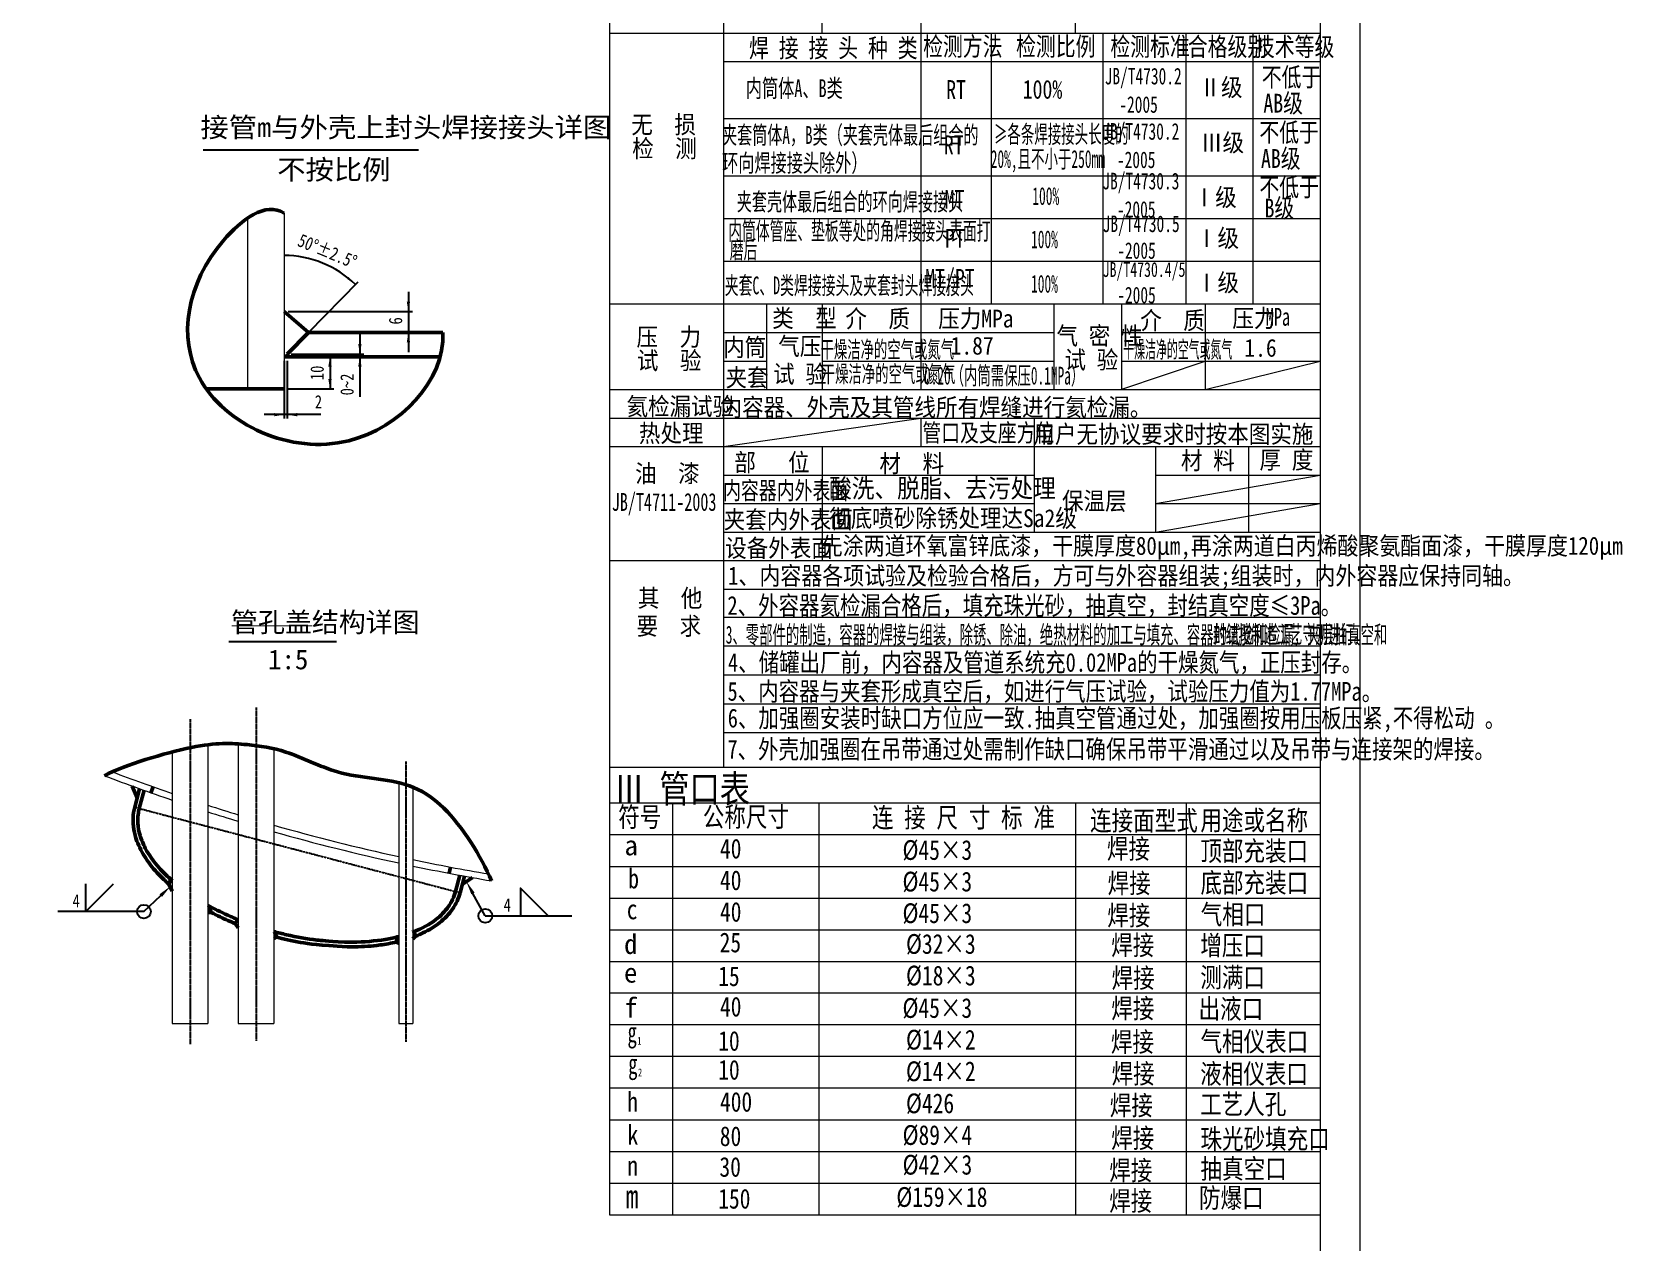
# Model space of a CAD drawing. Header units: millimetres. Extents: x 1505 to 130937, y -44938 to 37032.
# Drawn here: x 6890 to 14946, y 1426 to 7554 of the extents above; entities that cross this region are included whole.
import ezdxf

# ---------------------------------------------------------------- set-up
doc = ezdxf.new("R2010")
doc.units = ezdxf.units.MM
for name, pattern in [('ACISOTGB', [16, 11, -1, 1, -1, 1, -1]), ('AM_ISO08W050', [16, 13, -1, 1, -1]), ('AM_ISO08W050_1_1', [16, 13, -1, 1, -1])]:
    doc.linetypes.add(name, pattern=pattern)
for name, color, linetype, lineweight in [('8', 1, 'Continuous', 18), ('AM_0', 7, 'Continuous', 50), ('AM_1', 3, 'ACISOTGB', 25), ('AM_10', 7, 'AM_ISO08W050_1_1', 50), ('AM_5', 3, 'Continuous', 25), ('AM_7', 4, 'AM_ISO08W050', 25), ('CDRAFT0', 7, 'Continuous', 18), ('KLIN', 1, 'Continuous', 18), ('TILE1', 5, 'Continuous', 18)]:
    doc.layers.add(name, color=color, linetype=linetype, lineweight=lineweight)
doc.styles.add('ACANSTS', font='')
doc.styles.add('ACGBTS_0.473751', font='', dxfattribs={"width": 0.473684})
doc.styles.add('ACGBTS_0.580288', font='', dxfattribs={"width": 0.58})
doc.styles.add('ACGBTS_0.736688', font='', dxfattribs={"width": 0.736842})
doc.styles.add('HZ', font='', dxfattribs={"width": 0.7})
doc.styles.add('PC_TEXTSTYLE', font='', dxfattribs={"width": 0.8})
doc.styles.get("Standard").update_dxf_attribs({"font": 'txt', "width": 0.8})
doc.styles.add('UserTxtStyle10', font='', dxfattribs={"width": 0.569731})
doc.styles.add('UserTxtStyle11', font='', dxfattribs={"width": 0.568086})
doc.styles.add('UserTxtStyle12', font='', dxfattribs={"width": 0.620977})
doc.styles.add('UserTxtStyle13', font='', dxfattribs={"width": 0.66482})
doc.styles.add('UserTxtStyle14', font='', dxfattribs={"width": 1.05263})
doc.styles.add('UserTxtStyle3', font='', dxfattribs={"width": 0.85})
doc.styles.add('UserTxtStyle4', font='', dxfattribs={"width": 0.526316})
doc.styles.add('UserTxtStyle5', font='', dxfattribs={"width": 0.55})
doc.styles.add('UserTxtStyle6', font='', dxfattribs={"width": 0.886426})
doc.styles.add('UserTxtStyle7', font='', dxfattribs={"width": 0.684586})
doc.styles.add('UserTxtStyle8', font='', dxfattribs={"width": 0.554017})
doc.styles.add('UserTxtStyle9', font='', dxfattribs={"width": 0.775623})
doc.styles.get('ACANSTS').set_extended_font_data('宋体')
doc.styles.get('ACGBTS_0.473751').set_extended_font_data('宋体')
doc.styles.get('ACGBTS_0.580288').set_extended_font_data('宋体')
doc.styles.get('ACGBTS_0.736688').set_extended_font_data('宋体')
doc.styles.get('HZ').set_extended_font_data('宋体')
doc.styles.get('PC_TEXTSTYLE').set_extended_font_data('宋体')
doc.styles.get('UserTxtStyle10').set_extended_font_data('宋体')
doc.styles.get('UserTxtStyle11').set_extended_font_data('宋体')
doc.styles.get('UserTxtStyle12').set_extended_font_data('宋体')
doc.styles.get('UserTxtStyle13').set_extended_font_data('宋体')
doc.styles.get('UserTxtStyle14').set_extended_font_data('宋体')
doc.styles.get('UserTxtStyle3').set_extended_font_data('宋体')
doc.styles.get('UserTxtStyle4').set_extended_font_data('宋体')
doc.styles.get('UserTxtStyle5').set_extended_font_data('宋体')
doc.styles.get('UserTxtStyle6').set_extended_font_data('宋体')
doc.styles.get('UserTxtStyle7').set_extended_font_data('宋体')
doc.styles.get('UserTxtStyle8').set_extended_font_data('宋体')
doc.styles.get('UserTxtStyle9').set_extended_font_data('宋体')
doc.dimstyles.new('AM_GB$0', dxfattribs={"dimtxt": 3.371484, "dimasz": 2.5, "dimexe": 1, "dimexo": 1, "dimgap": 2.088633, "dimtad": 1, "dimdsep": 46, "dimtxsty": 'Standard', "dimblk": 'NONE', "dimcen": 0, "dimdle": 5, "dimclrd": 256, "dimclre": 256, "dimclrt": 2, "dimadec": 0, "dimazin": 2, "dimtfac": 0.707107, "dimtdec": 3, "dimtmove": 2, "dimatfit": 3, "dimfxl": 1, "dimfrac": 2, "dimtolj": 1, "dimlwd": 18, "dimarcsym": 0})
doc.dimstyles.new('AM_GB$2', dxfattribs={"dimtxt": 3.371484, "dimasz": 2.5, "dimexe": 1, "dimexo": 1, "dimgap": 2.088633, "dimtad": 1, "dimtih": 1, "dimtoh": 1, "dimdsep": 46, "dimtxsty": 'Standard', "dimblk": 'NONE', "dimcen": 0, "dimdle": 5, "dimclrd": 256, "dimclre": 256, "dimclrt": 2, "dimadec": 0, "dimazin": 2, "dimtfac": 0.707107, "dimtdec": 3, "dimtmove": 2, "dimatfit": 3, "dimfxl": 1, "dimfrac": 2, "dimtolj": 1, "dimlwd": 18, "dimarcsym": 0})

# ---------------------------------------------------------------- blocks, each defined once
blk = doc.blocks.new('*X3')
at = {"layer": 'CDRAFT0'}
blk.add_lwpolyline([(500, 200), (500, 16620), (11680, 16620), (11680, 200), (500, 200)], dxfattribs=at)
at = {"layer": 'TILE1'}
blk.add_lwpolyline([(0, 16820), (11880, 16820), (11880, 0), (0, 0)], dxfattribs=at)
blk = doc.blocks.new('*X129')
at = {"layer": 'AM_5'}
blk.add_hatch(color=256, dxfattribs=at).paths.add_polyline_path([(8528.7, 6274.2), (8487.2, 6302.8), (8495.3, 6312.3)], flags=0)
blk.add_hatch(color=256, dxfattribs=at).paths.add_polyline_path([(8528.7, 6274.2), (8487.2, 6302.8), (8495.3, 6312.3)], flags=0)
blk.add_line((8290.5, 6031.6), (8542.7, 6288.4), dxfattribs=at)
for start, end in [(67.76308, 90), (45.52615, 67.76308)]:
    blk.add_arc((8167.4, 5906.2), 515.7, start, end, dxfattribs=at)
at = {"layer": 'AM_5', "color": 2, "insert": (8387.2, 6443.7), "char_height": 67.43, "width": 391.84, "attachment_point": 5, "rotation": 337.76308, "line_spacing_factor": 1.37}
blk.add_mtext('50%%D%%P2.5%%D', dxfattribs=at)
blk = doc.blocks.new('_NONE')
blk = doc.blocks.new('*X130')
at = {"layer": 'AM_5'}
for points in [[(8797.3, 6137.5), (8805.6, 6187.5), (8789, 6187.5)], [(8797.3, 6031.6), (8805.6, 5981.6), (8789, 5981.6)]]:
    blk.add_hatch(color=256, dxfattribs=at).paths.add_polyline_path(points, flags=0)
for p, q in [((8797.3, 6237.5), (8797.3, 5931.6)), ((8187.4, 6137.5), (8817.3, 6137.5)), ((8310.5, 6031.6), (8817.3, 6031.6))]:
    blk.add_line(p, q, dxfattribs=at)
at = {"layer": 'AM_5', "color": 2, "insert": (8732.3, 6090.6), "char_height": 67.4, "width": 140, "attachment_point": 5, "rotation": 90, "line_spacing_factor": 1.37}
blk.add_mtext('6', dxfattribs=at)
blk = doc.blocks.new('*X131')
at = {"layer": 'AM_5'}
for points in [[(8400.1, 5908.8), (8408.4, 5858.8), (8391.7, 5858.8)], [(8400.1, 5745.9), (8408.4, 5795.9), (8391.7, 5795.9)]]:
    blk.add_hatch(color=256, dxfattribs=at).paths.add_polyline_path(points, flags=0)
for p, q in [((8187.4, 5908.8), (8420.1, 5908.8)), ((8400.1, 5908.8), (8400.1, 5745.9)), ((8187.4, 5745.9), (8420.1, 5745.9))]:
    blk.add_line(p, q, dxfattribs=at)
at = {"layer": 'AM_5', "color": 2, "insert": (8335.1, 5827.3), "char_height": 67.43, "width": 140, "attachment_point": 5, "rotation": 90, "line_spacing_factor": 1.37}
blk.add_mtext('10', dxfattribs=at)
blk = doc.blocks.new('*X132')
at = {"layer": 'AM_5'}
for points in [[(8167.4, 5615.8), (8117.4, 5607.4), (8117.4, 5624.1)], [(8183.8, 5615.8), (8233.8, 5607.4), (8233.8, 5624.1)]]:
    blk.add_hatch(color=256, dxfattribs=at).paths.add_polyline_path(points, flags=0)
for p, q in [((8167.4, 5888.8), (8167.4, 5595.8)), ((8183.8, 5888.8), (8183.8, 5595.8)), ((8353.5, 5615.8), (8067.4, 5615.8))]:
    blk.add_line(p, q, dxfattribs=at)
at = {"layer": 'AM_5', "color": 2, "insert": (8341.5, 5680.8), "char_height": 67.4, "width": 140, "attachment_point": 5, "line_spacing_factor": 1.37}
blk.add_mtext('2', dxfattribs=at)
blk = doc.blocks.new('*X133')
at = {"layer": 'AM_5'}
for points in [[(8551.5, 5922.9), (8559.8, 5972.9), (8543.1, 5972.9)], [(8551.5, 5908.8), (8559.8, 5858.8), (8543.1, 5858.8)]]:
    blk.add_hatch(color=256, dxfattribs=at).paths.add_polyline_path(points, flags=0)
for p, q in [((8551.5, 6022.9), (8551.5, 5706.7)), ((8203.8, 5922.9), (8571.5, 5922.9)), ((8203.8, 5908.8), (8571.5, 5908.8))]:
    blk.add_line(p, q, dxfattribs=at)
at = {"layer": 'AM_5', "color": 2, "insert": (8486.5, 5768.7), "char_height": 67.43, "width": 232, "attachment_point": 5, "rotation": 90, "line_spacing_factor": 1.37}
blk.add_mtext('0~2', dxfattribs=at)
blk = doc.blocks.new('*X369')
at = {"layer": 'AM_5'}
blk.add_hatch(color=3, dxfattribs=at).paths.add_polyline_path([(9115.9, 3187.4), (9132.1, 3196.3), (9090.2, 3253.1)], flags=0)
at = {"layer": 'AM_5', "color": 3}
for q in [(9124, 3191.9), (9625.3, 3078.2)]:
    blk.add_line((9186.8, 3078.2), q, dxfattribs=at)
at = {"layer": 'AM_5', "color": 2}
blk.add_lwpolyline([(9365.3, 3078.2), (9505.3, 3078.2), (9365.3, 3218.2), (9365.3, 3078.2)], dxfattribs=at)
blk.add_circle((9186.8, 3078.2), 35, dxfattribs=at)
at = {"layer": 'AM_5', "color": 2, "insert": (9242.8, 3099.2), "char_height": 67.43, "width": 159, "attachment_point": 7, "line_spacing_factor": 1.37}
blk.add_mtext(' 4', dxfattribs=at)
blk = doc.blocks.new('*X370')
at = {"layer": 'AM_5'}
blk.add_hatch(color=3, dxfattribs=at).paths.add_polyline_path([(7536.3, 3187.4), (7549, 3174), (7593.3, 3229)], flags=0)
at = {"layer": 'AM_5', "color": 2}
for q in [(7162.7, 3239.6), (7302.7, 3239.6)]:
    blk.add_line((7162.7, 3099.6), q, dxfattribs=at)
at = {"layer": 'AM_5', "color": 3}
for q in [(7542.6, 3180.7), (7021.7, 3099.6)]:
    blk.add_line((7457.7, 3099.6), q, dxfattribs=at)
at = {"layer": 'AM_5', "color": 2}
blk.add_circle((7457.7, 3099.6), 35, dxfattribs=at)
at = {"layer": 'AM_5', "color": 2, "insert": (7096.2, 3120.6), "char_height": 67.4, "width": 45, "attachment_point": 7, "line_spacing_factor": 1.37}
blk.add_mtext('4', dxfattribs=at)

msp = doc.modelspace()

# ---------------------------------------------------------------- linework, layer by layer
at = {"layer": '8', "color": 1}
for p, q in [((10393.42819, 5454.17036), (11392.23451, 5598.55546)), ((12581.14032, 5165.40014), (13415.95663, 5309.78525)), ((12581.14032, 5021.01504), (13415.95663, 5165.40014))]:
    msp.add_line(p, q, dxfattribs=at)
at = {"layer": 'AM_0'}
for p, q in [((8167.37841, 6137.54195), (8290.51079, 6031.5779)), ((8290.51079, 6031.5779), (8183.79951, 5922.88851)), ((8290.51079, 6031.5779), (8971.81113, 6031.5779)), ((8167.37841, 5908.7558), (8958.16451, 5908.7558)), ((8183.79951, 5922.88851), (8183.79951, 5908.7558)), ((8167.37841, 5745.89566), (7773.65292, 5745.89566)), ((7398.19638, 3735.55301), (7423.14572, 3675.09868)), ((7410.81139, 3628.10617), (7435.48004, 3722.0912)), ((7434.02508, 3622.01317), (7458.16378, 3713.97913)), ((7503.70071, 3731.79392), (7493.06717, 3701.61234)), ((9009.70439, 3325.23635), (9003.70471, 3293.80382)), ((7594.1112, 3261.8111), (7583.54151, 3239.13552)), ((7583.54151, 3239.13552), (7601.01526, 3203.50367)), ((9035.76971, 3201.59653), (9057.32358, 3283.71458)), ((9058.9834, 3195.50354), (9080.9918, 3279.35331)), ((9058.9834, 3195.50354), (9080.9918, 3279.35331)), ((9069.9876, 3237.42842), (9121.88858, 3271.95033)), ((7797.99201, 3095.54406), (7781.01526, 3095.54406)), ((7786.51383, 3128.8749), (7797.99201, 3095.54406)), ((7931.36408, 3060.42157), (7920.01282, 3039.12936)), ((7920.01282, 3039.12936), (7935.30255, 3016.90381)), ((8119.21582, 2997.61957), (8131.50547, 2969.61171)), ((8824.79603, 2997.79191), (8833.56636, 2975.45178)), ((8131.50547, 2969.61171), (8115.30255, 2962.15873)), ((8743.10587, 2971.95792), (8735.96201, 2945.55721)), ((8735.96201, 2945.55721), (8748.02369, 2940.13942)), ((8833.56636, 2975.45178), (8820.02369, 2961.86659))]:
    msp.add_line(p, q, dxfattribs=at)
at = {"layer": 'AM_0', "color": 3}
for points, knots in [([(8167.37841, 6635.53326), (8073.94161, 6697.39959), (7692.4103, 6404.58559), (7578.26479, 5695.37427), (8497.12685, 5275.19813), (8983.33539, 5789.75005), (8971.81113, 6031.5779)], [0, 0, 0, 0, 424.787281674, 1316.3617479893, 2354.0233343146, 3271.7477138558, 3271.7477138558, 3271.7477138558, 3271.7477138558]), ([(7257.17663, 3787.92728), (7362.59375, 3841.69758), (7738.6149, 3958.54512), (7961.22295, 3951.04514), (8196.18701, 3915.90379), (8405.48174, 3801.99093), (8692.22448, 3764.516), (8944.23558, 3728.97154), (9166.66858, 3379.91366), (9217.92429, 3255.2265)], [0, 0, 0, 0, 355.541785325, 677.6203468621, 934.498554192, 1264.6810757968, 1490.0927215929, 1948.388296134, 2303.0979370202, 2303.0979370202, 2303.0979370202, 2303.0979370202])]:
    msp.add_open_spline(points, degree=3, knots=knots, dxfattribs=at)
at = {"layer": 'AM_0'}
for points, knots in [([(7583.54151, 3239.13552), (7566.01018, 3254.45136), (7549.54465, 3270.11115), (7508.34616, 3313.05084), (7485.75286, 3340.88586), (7448.01276, 3397.92535), (7432.85717, 3427.14437), (7414.82145, 3476.33905), (7409.5181, 3496.03946), (7402.97305, 3535.56111), (7401.7384, 3555.38398), (7403.55428, 3592.98066), (7406.26438, 3610.78252), (7410.81139, 3628.10617)], [0, 0, 0, 0, 58.9268661601, 58.9268661601, 158.5587883407, 158.5587883407, 258.1907105213, 258.1907105213, 323.5666379331, 323.5666379331, 388.942565345, 388.942565345, 448.947915102, 448.947915102, 448.947915102, 448.947915102]), ([(7601.01526, 3255.74396), (7576.54, 3277.01072), (7554.2668, 3298.88791), (7505.6537, 3353.62255), (7482.02784, 3386.97698), (7453.22814, 3441.80757), (7444.45775, 3463.01388), (7431.83335, 3505.49119), (7427.98952, 3526.75413), (7425.95624, 3562.32264), (7426.38331, 3576.7206), (7429.37113, 3601.41972), (7431.34811, 3611.81417), (7434.02508, 3622.01317)], [0, 0, 0, 0, 79.397676255, 79.397676255, 194.7421141203, 194.7421141203, 266.5200459172, 266.5200459172, 338.2979777141, 338.2979777141, 387.8197244295, 387.8197244295, 424.5632609772, 424.5632609772, 424.5632609772, 424.5632609772]), ([(9035.76971, 3201.59653), (9032.16222, 3187.85235), (9027.27711, 3174.42787), (9015.08521, 3148.51577), (9007.7723, 3136.00749), (8990.9016, 3112.08157), (8981.34018, 3100.65325), (8960.1567, 3078.96437), (8948.5323, 3068.69951), (8904.04518, 3034.49585), (8866.02556, 3013.81842), (8822.02806, 2996.71239), (8821.02722, 2996.32645), (8820.02369, 2995.94265)], [0, 0, 0, 0, 47.0450358077, 47.0450358077, 94.0900716155, 94.0900716155, 141.1351074232, 141.1351074232, 188.1801432309, 188.1801432309, 307.5987984802, 307.5987984802, 310.3708689864, 310.3708689864, 310.3708689864, 310.3708689864]), ([(9058.9834, 3195.50354), (9055.12461, 3180.80193), (9049.94606, 3166.44848), (9037.10742, 3138.75441), (9029.45003, 3125.41522), (9011.89996, 3099.95763), (9002.00951, 3087.83835), (8980.24372, 3064.90572), (8968.3691, 3054.0907), (8930.63514, 3024.05633), (8902.27599, 3006.69062), (8858.99692, 2985.95194), (8846.48214, 2980.52229), (8833.56636, 2975.45178)], [0, 0, 0, 0, 48.7880902976, 48.7880902976, 97.5761805952, 97.5761805952, 146.3642708928, 146.3642708928, 195.1523611904, 195.1523611904, 290.6069471101, 290.6069471101, 327.5972587496, 327.5972587496, 327.5972587496, 327.5972587496]), ([(7935.30255, 3058.82786), (7917.46765, 3066.01576), (7899.88288, 3073.49665), (7847.39143, 3097.0464), (7813.417, 3113.98351), (7781.01526, 3131.89723)], [0, 0, 0, 0, 56.2769163305, 56.2769163305, 170.8570171334, 170.8570171334, 170.8570171334, 170.8570171334]), ([(7920.01282, 3039.12936), (7894.19841, 3049.66716), (7868.90236, 3060.81416), (7828.56023, 3079.97334), (7813.13036, 3087.65227), (7797.99201, 3095.54406)], [0, 0, 0, 0, 82.1802253291, 82.1802253291, 134.4930721037, 134.4930721037, 134.4930721037, 134.4930721037]), ([(8473.3314, 2945.38102), (8379.23804, 2950.69021), (8356.95158, 2952.91363), (8283.36375, 2961.95277), (8231.57275, 2970.99431), (8158.42187, 2987.51787), (8136.79852, 2992.87396), (8115.30255, 2998.66937)], [0, 0, 0, 0, 85.4484661148, 85.4484661148, 280.6565031884, 280.6565031884, 362.889525554, 362.889525554, 362.889525554, 362.889525554]), ([(8486.63164, 2921.13439), (8341.93697, 2929.92444), (8296.44277, 2935.89627), (8205.55915, 2951.90399), (8160.17219, 2961.91607), (8131.50547, 2969.61171)], [0, 0, 0, 0, 180.166802256, 180.166802256, 359.2883480175, 359.2883480175, 359.2883480175, 359.2883480175]), ([(8748.02369, 2973.20177), (8726.26586, 2967.62011), (8703.61736, 2962.85907), (8628.35699, 2950.23229), (8572.69697, 2945.60545), (8500.96986, 2944.95362), (8487.20761, 2945.05535), (8473.3314, 2945.38102)], [0, 0, 0, 0, 74.2788998127, 74.2788998127, 238.5981834875, 238.5981834875, 277.1428491779, 277.1428491779, 277.1428491779, 277.1428491779]), ([(8735.96201, 2945.55721), (8709.4974, 2939.42863), (8681.93148, 2934.45301), (8612.69732, 2925.15333), (8570.05524, 2922.02864), (8508.68351, 2920.91635), (8491.09381, 2920.9648), (8486.63164, 2921.13439)], [0, 0, 0, 0, 83.9111234617, 83.9111234617, 203.8458256033, 203.8458256033, 251.2256520675, 251.2256520675, 251.2256520675, 251.2256520675])]:
    msp.add_open_spline(points, degree=3, knots=knots, dxfattribs=at)
at = {"layer": 'AM_1', "linetype": 'ACISOTGB', "lineweight": 25}
msp.add_line((7410.81139, 3628.10617), (9058.9834, 3195.50354), dxfattribs=at)
at = {"layer": 'AM_5'}
for p, q in [((7757.30783, 6956.20681), (8847.65128, 6956.20681)), ((7888.36523, 4467.53208), (8433.53696, 4467.53208))]:
    msp.add_line(p, q, dxfattribs=at)
at = {"layer": 'AM_7', "linetype": 'AM_ISO08W050', "lineweight": 25}
for p, q in [((8025.30255, 4132.34952), (8025.30255, 2445.42033)), ((7691.01526, 4073.24969), (7691.01526, 2428.54534)), ((8784.02369, 3858.96096), (8784.02369, 2440.26145))]:
    msp.add_line(p, q, dxfattribs=at)
at = {"layer": 'CDRAFT0', "color": 7}
for p, q in [((9816.12509, 12297.53129), (9816.12509, 1564.71689)), ((9816.53077, 9565.35401), (9816.53077, 5252.81625)), ((9816.12509, 3831.41254), (13415.95663, 3831.41254)), ((9816.32793, 3649.61264), (13416.32793, 3649.61264)), ((9816.33153, 3649.61264), (13416.32793, 3649.61264)), ((9816.12509, 1564.71689), (13416.98571, 1564.71689))]:
    msp.add_line(p, q, dxfattribs=at)
at = {"layer": 'CDRAFT0', "color": 1}
for p, q in [((12175.34078, 9136.02902), (12175.34078, 7547.79285)), ((9816.53077, 7547.79285), (13416.15947, 7547.79285)), ((11750.37789, 6176.11078), (11750.37789, 7547.79285)), ((12315.00766, 7547.79285), (12315.00766, 6176.11078)), ((12734.93011, 7547.79285), (12734.93011, 6176.11078)), ((13075.2332, 7547.79285), (13075.2332, 6176.11078)), ((10393.63103, 7403.40774), (13416.15947, 7403.40774)), ((11057.17664, 7403.40774), (13416.15947, 7403.40774)), ((10393.63103, 7114.63753), (13416.15947, 7114.63753)), ((10393.63103, 6825.86732), (13416.15947, 6825.86732)), ((10393.63103, 6609.28221), (13416.15947, 6609.28221)), ((10393.63103, 6392.71078), (13416.15947, 6392.71078)), ((9816.32793, 6176.11078), (13415.95663, 6176.11078)), ((10611.67272, 6176.11078), (10611.67272, 5742.94057)), ((10893.48805, 6176.11078), (10893.48805, 5742.94057)), ((12410.98472, 5745.50365), (12410.98472, 6178.65897)), ((12833.49634, 6176.11078), (12833.49634, 5742.95546)), ((10393.42819, 6031.72568), (12066.69503, 6031.72568)), ((12410.98472, 6031.72568), (13415.95663, 6031.72568)), ((10393.42819, 5887.37036), (10611.67272, 5887.37036)), ((10893.48805, 5887.37036), (12066.69503, 5887.37036)), ((12410.98472, 5887.37036), (13416.12149, 5887.37036)), ((12410.98472, 5745.50365), (12833.49634, 5887.37036)), ((12833.49634, 5742.95546), (13416.12149, 5887.37036)), ((9816.32793, 5742.95546), (13416.12149, 5742.95546)), ((9816.32793, 5598.55546), (11623.09541, 5598.55546)), ((11623.09541, 5598.55546), (13415.95663, 5598.55546)), ((9816.32793, 5454.17036), (13415.95663, 5454.17036)), ((10892.83135, 5454.17036), (10892.83135, 4876.61504)), ((12581.14032, 5454.17036), (12581.14032, 5021.00014)), ((13053.17531, 5454.17036), (13053.17531, 5021.00014)), ((10393.42819, 5309.78525), (11967.21505, 5309.78525)), ((12581.14032, 5309.78525), (13415.95663, 5309.78525)), ((10393.42819, 5165.40014), (11967.21505, 5165.40014)), ((12581.14032, 5165.40014), (13415.95663, 5165.40014)), ((10393.42819, 5021.00014), (12581.14032, 5021.00014)), ((12581.14032, 5021.00014), (13415.95663, 5021.00014)), ((9816.32793, 4876.61504), (12449.81611, 4876.61504)), ((10393.42819, 4876.61504), (11924.28159, 4876.61504)), ((12449.81611, 4876.61504), (13415.95663, 4876.61504)), ((12581.14032, 4876.61504), (13415.95663, 4876.61504)), ((10393.42819, 4732.22993), (13415.95663, 4732.22993)), ((10393.42819, 4590.08572), (13415.95663, 4590.08572)), ((10393.42819, 4445.68572), (13415.95663, 4445.68572)), ((10393.42819, 4299.05972), (13415.95663, 4299.05972)), ((10393.42819, 4152.43372), (13415.95663, 4152.43372)), ((10393.42819, 4005.80772), (13415.95663, 4005.80772)), ((10876.33047, 3649.61264), (10876.33047, 1564.71689)), ((12176.32917, 3649.61264), (12176.32917, 1564.71689)), ((12736.32861, 3649.61264), (12736.32861, 1564.71689)), ((9816.33153, 3489.6128), (13416.32793, 3489.6128)), ((9816.33153, 3327.77897), (13416.32793, 3327.77897))]:
    msp.add_line(p, q, dxfattribs=at)
at = {"layer": 'CDRAFT0'}
for p, q in [((7981.53111, 6610.04256), (7981.53111, 5745.89566)), ((8167.37841, 6635.53326), (8167.37841, 5745.89566)), ((7935.30255, 3948.84511), (7935.30255, 2532.41332)), ((7601.01526, 3908.24036), (7601.01526, 2532.41332)), ((7781.01526, 3944.2645), (7781.01526, 2532.41332)), ((8115.30255, 3924.17094), (8115.30255, 2532.41332)), ((8748.02369, 3752.21429), (8748.02369, 2532.41332)), ((8820.02369, 3729.45753), (8820.02369, 2532.41332)), ((7601.01526, 2532.41332), (7781.01526, 2532.41332)), ((7935.30255, 2532.41332), (8115.30255, 2532.41332)), ((8748.02369, 2532.41332), (8820.02369, 2532.41332))]:
    msp.add_line(p, q, dxfattribs=at)
for radius, start, end in [(10432, 249.212058144, 251.219092711), (10400, 249.382259634, 251.159131965), (10400, 252.203740314, 253.094272866), (10432, 252.260147167, 253.147682623), (10400, 254.12794342, 257.722213604), (10432, 254.177909396, 257.760460009), (10400, 258.12785239, 260.273928156), (10432, 258.164797828, 260.389170293)]:
    msp.add_arc((10959.60001, 13540.80814), radius, start, end, dxfattribs=at)
at = {"layer": 'KLIN'}
for p, q in [((10393.63103, 9280.41413), (10393.63103, 5742.95546)), ((11392.43735, 9136.02902), (11392.43735, 5742.95546)), ((10893.03419, 7547.79285), (10893.03419, 8125.33328)), ((9816.53077, 7547.79285), (13416.15947, 7547.79285)), ((9816.53077, 7547.79285), (13416.15947, 7547.79285)), ((12066.69503, 6176.11078), (12066.69503, 5742.95546)), ((10393.42819, 5742.95546), (10393.42819, 3831.41254)), ((11392.23451, 5598.55546), (11392.23451, 5454.17036)), ((11967.21505, 5598.55546), (11967.21505, 5021.00014)), ((10136.33121, 1564.71689), (10136.33121, 3649.61264)), ((9816.33153, 3489.6128), (13416.32793, 3489.6128)), ((9816.33153, 3167.77929), (13416.32793, 3167.77929)), ((9816.33153, 3007.77929), (13416.32793, 3007.77929)), ((9816.33153, 2847.77945), (13416.32793, 2847.77945)), ((9816.33153, 2687.77961), (13416.32793, 2687.77961)), ((9816.12869, 2527.77977), (13416.32793, 2527.77977)), ((9816.12869, 2367.77977), (13416.32793, 2367.77977)), ((9816.82267, 2206.75892), (13417.02191, 2206.75892)), ((9816.78647, 2045.73806), (13416.98571, 2045.73806)), ((9816.78647, 2045.73806), (13417.7159, 2045.73806)), ((9816.78647, 1884.71721), (13417.7159, 1884.71721)), ((9816.78647, 1724.71689), (13416.98571, 1724.71689))]:
    msp.add_line(p, q, dxfattribs=at)

# ---------------------------------------------------------------- block references
at = {"layer": 'AM_0', "linetype": 'Continuous', "lineweight": 18}
msp.add_blockref('*X3', (1736.32433, -4322.46871), dxfattribs=at)
at = {"layer": 'AM_5'}
for name in ['*X370', '*X369']:
    msp.add_blockref(name, (0, 0), dxfattribs=at)

# ---------------------------------------------------------------- texts
at = {"layer": 'AM_10', "color": 2, "linetype": 'AM_ISO08W050_1_1', "lineweight": 50, "char_height": 100, "attachment_point": 7}
for s, insert, width, style in [('接管m与外壳上封头焊接接头详图', (7743.51536, 7009.09612), 3228.942525, 'UserTxtStyle14'), ('不按比例', (8132.77503, 6795.2882), 867.5425583, 'UserTxtStyle14'), ('管孔盖结构详图', (7899.14075, 4504.03523), 1462.5, 'ACANSTS'), ('───', (7902.2533, 4494.66833), 639.1666667, 'ACANSTS'), ('1:5', (8086.41995, 4324.84801), 282.5, 'ACANSTS')]:
    msp.add_mtext(s, dxfattribs=dict(at, insert=insert, width=width, style=style))
at = {"layer": 'CDRAFT0', "color": 2}
for s, insert, char_height, width, attachment_point, style in [('焊 接 接 头 种 类', (10522.47517, 7414.19438), 95.0335975, 1323.7131313, 7, 'UserTxtStyle9'), ('检测方法', (11404.43548, 7422.41422), 95.033597, 617.3232933, 7, 'UserTxtStyle9'), ('检测比例', (11875.26664, 7422.57129), 95.033597, 609.9522689, 7, 'UserTxtStyle9'), ('检测标准', (12353.04899, 7422.0508), 95.033597, 615.4805372, 7, 'UserTxtStyle9'), ('合格级别', (12745.17613, 7420.68102), 95.033597, 609.3380168, 7, 'UserTxtStyle9'), ('技术等级', (13085.47922, 7420.68102), 95.033597, 612.409277, 7, 'UserTxtStyle9'), ('JB/T4730.2', (12324.0823, 7267.58504), 83.794928, 599.6119277, 7, 'UserTxtStyle7'), ('Ⅱ级', (12804.37384, 7217.93149), 90.240686, 294.6360607, 7, 'UserTxtStyle6'), ('不低于', (13119.85054, 7266.42255), 95.033597, 453.9322525, 7, 'UserTxtStyle9'), ('内筒体A、B类', (10506.5667, 7213.40103), 90.240686, 741.9234892, 7, 'UserTxtStyle13'), ('RT  ', (11521.44531, 7214.46186), 95.033597, 209.664694, 7, 'UserTxtStyle9'), ('100%', (11908.82198, 7213.93496), 95.033597, 292.9982198, 7, 'UserTxtStyle9'), ('AB级', (13128.08966, 7134.68015), 95.033597, 303.4405044, 7, 'UserTxtStyle9'), ('-2005', (12398.29963, 7143.02297), 83.794928, 294.3115119, 7, 'UserTxtStyle7'), ('无  损', (9926.42192, 7028.9841), 90.240692, 489.9496863, 7, 'UserTxtStyle6'), ('夹套筒体A，B类（夹套壳体最后组合的', (10385.92309, 6973.51367), 90.2406916, 2017.5930801, 7, 'UserTxtStyle12'), ('≥各条焊接接头长度的', (11763.24093, 6980.43985), 90.240692, 1043.6430621, 7, 'UserTxtStyle8'), ('JB/T4730.2', (12311.91722, 6987.65277), 83.794928, 599.6119276, 7, 'UserTxtStyle7'), ('不低于', (13107.68546, 6986.49028), 95.033597, 453.9322524, 7, 'UserTxtStyle9'), ('检  测', (9930.66592, 6908.74943), 90.240692, 491.2828828, 7, 'UserTxtStyle6'), ('RT  ', (11509.28024, 6934.52959), 95.033597, 209.6646939, 7, 'UserTxtStyle9'), ('Ⅲ级', (12812.20668, 6937.99923), 90.240692, 324.6333295, 7, 'UserTxtStyle6'), ('环向焊接接头除外）', (10386.32639, 6833.35695), 90.240692, 1074.3892651, 7, 'UserTxtStyle13'), ('20%,且不小于250mm', (11746.86153, 6841.91552), 90.2406916, 900.741038, 7, 'UserTxtStyle8'), ('-2005', (12386.13455, 6863.0907), 83.794928, 294.3115119, 7, 'UserTxtStyle7'), ('AB级', (13115.92458, 6854.74789), 95.033597, 303.4405043, 7, 'UserTxtStyle9'), ('JB/T4730.3', (12312.27678, 6736.15046), 83.794928, 599.6119276, 7, 'UserTxtStyle7'), ('Ⅰ级', (12774.96535, 6661.29808), 90.240692, 268.6390797, 7, 'UserTxtStyle6'), ('不低于', (13107.77362, 6709.78913), 95.033597, 453.9322524, 7, 'UserTxtStyle9'), ('夹套壳体最后组合的环向焊接接头', (10460.6285, 6638.3006), 90.2406916, 1780.8061145, 7, 'UserTxtStyle12'), ('MT  ', (11513.61418, 6658.12423), 95.033597, 209.6646939, 7, 'UserTxtStyle9'), ('100%', (11957.603, 6676.14163), 90.240692, 198.729637, 7, 'UserTxtStyle8'), ('-2005', (12386.49412, 6611.58839), 83.794928, 294.3115119, 7, 'UserTxtStyle7'), ('B级', (13134.03, 6603.5432), 95.033597, 223.58774, 7, 'UserTxtStyle9'), ('JB/T4730.5', (12313.76124, 6519.90608), 83.794944, 599.6120415, 7, 'UserTxtStyle7'), ('内筒体管座、垫板等处的角焊接接头表面打', (10417.35429, 6489.87516), 90.2406864, 2056.4900625, 7, 'UserTxtStyle11'), ('PT  ', (11515.06415, 6460.83593), 95.03363, 209.6647665, 7, 'UserTxtStyle9'), ('100%', (11951.09175, 6457.11885), 90.240692, 198.729637, 7, 'UserTxtStyle8'), ('Ⅰ级', (12786.53478, 6454.51603), 90.240692, 268.6390797, 7, 'UserTxtStyle6'), ('磨后', (10425.13063, 6396.14942), 90.240686, 205.1788048, 7, 'UserTxtStyle11'), ('-2005', (12387.77574, 6403.57923), 83.794928, 294.3115119, 7, 'UserTxtStyle7'), ('JB/T4730.4/5', (12314.06213, 6294.8577), 75, 646.1508187, 7, 'UserTxtStyle7'), ('夹套C、D类焊接接头及夹套封头焊接接头', (10399.6475, 6214.86952), 90.2406025, 1963.6129501, 7, 'UserTxtStyle10'), ('MT/PT  ', (11415.07459, 6235.60908), 95.033598, 391.278547, 7, 'UserTxtStyle9'), ('100%', (11951.09175, 6231.87364), 90.240692, 198.729637, 7, 'UserTxtStyle8'), ('Ⅰ级', (12786.53478, 6229.27081), 90.240692, 268.6390797, 7, 'UserTxtStyle6'), ('-2005', (12387.77574, 6178.33402), 83.794928, 294.3115119, 7, 'UserTxtStyle7'), ('类  型', (10639.89327, 6049.39171), 90.240692, 493.9492756, 7, 'UserTxtStyle6'), ('介  质', (11010.78651, 6046.56988), 90.240692, 485.9500971, 7, 'UserTxtStyle6'), ('压力MPa', (11481.10474, 6047.07122), 90.240692, 586.6064272, 7, 'UserTxtStyle6'), ('介  质', (12504.34286, 6037.77305), 90.240692, 485.9500971, 7, 'UserTxtStyle6'), ('压力', (12970.87912, 6048.4444), 90.240692, 319.3005439, 7, 'UserTxtStyle6'), ('MPa', (13140.58862, 6064.7046), 90.240692, 187.9806253, 7, 'UserTxtStyle13'), ('压  力', (9952.57009, 5953.76579), 90.240692, 489.9496863, 7, 'UserTxtStyle6'), ('气 密 性 ', (12080.13149, 5960.30114), 90.240686, 675.263189, 7, 'UserTxtStyle6'), ('内筒', (10391.52784, 5901.52195), 90.240686, 303.3018272, 7, 'UserTxtStyle6'), ('气压', (10670.51828, 5907.53424), 90.240686, 325.9661396, 7, 'UserTxtStyle6'), ('干燥洁净的空气或氮气', (10884.77001, 5893.62504), 85.5, 1048.002, 7, 'ACGBTS_0.580288'), ('1.87', (11544.04937, 5918.44875), 90.240602, 311.9673036, 7, 'UserTxtStyle6'), ('干燥洁净的空气或氮气', (12418.17726, 5893.85416), 85.5, 855.8996196, 7, 'ACGBTS_0.473751'), ('1.6', (13032.08015, 5907.51139), 90.240602, 227.3095097, 7, 'UserTxtStyle6'), ('试  验', (9954.76091, 5835.13614), 90.240692, 497.9488649, 7, 'UserTxtStyle6'), ('试 验', (12120.60061, 5838.83486), 90.240692, 412.6242937, 7, 'UserTxtStyle6'), ('夹套', (10403.7726, 5748.48158), 90.240686, 324.6329447, 7, 'UserTxtStyle6'), ('试 验', (10644.73786, 5766.79448), 90.240692, 412.6242937, 7, 'UserTxtStyle6'), ('干燥洁净的空气或氮气', (10891.00855, 5769.69961), 85.5, 1048.002, 7, 'ACGBTS_0.580288'), ('0.20（内筒需保压0.1MPa）', (11409.10454, 5756.61574), 90.2406025, 1205.6520496, 7, 'UserTxtStyle5'), ('氦检漏试验', (9901.70799, 5602.54304), 90.240686, 838.5795575, 7, 'UserTxtStyle6'), ('内容器、外壳及其管线所有焊缝进行氦检漏。', (10378.31915, 5597.48126), 90.2406864, 3276.3263315, 7, 'UserTxtStyle6'), ('热处理', (9964.84225, 5466.31845), 90.240692, 495.9490703, 7, 'UserTxtStyle6'), ('管口及支座方位', (11400.81408, 5469.07213), 90.240692, 1030.6433311, 7, 'UserTxtStyle9'), ('用户无协议要求时按本图实施', (11963.03696, 5461.70767), 90.2406916, 2202.4404948, 7, 'UserTxtStyle6'), ('部   位', (10448.35942, 5319.57217), 90.240692, 581.9402397, 7, 'UserTxtStyle6'), ('材  料', (11183.56074, 5313.97774), 90.240692, 499.2820613, 7, 'UserTxtStyle6'), ('材 料', (12710.14521, 5328.95875), 90.240692, 413.9574901, 7, 'UserTxtStyle6'), ('厚 度', (13108.37772, 5331.93745), 90.240692, 405.9583115, 7, 'UserTxtStyle6'), ('油  漆', (9945.66935, 5263.47368), 90.240692, 495.282472, 7, 'UserTxtStyle6'), ('内容器内外表面', (10390.89612, 5176.86802), 90.240686, 964.150354, 7, 'ACGBTS_0.736688'), ('酸洗、脱脂、去污处理', (10928.38806, 5185.31505), 95, 1782.4549483, 7, 'UserTxtStyle6'), ('保温层', (12108.02699, 5122.74204), 90.240692, 494.6158738, 7, 'UserTxtStyle6'), ('JB/T4711-2003  ', (9827.22108, 5106.81063), 90.2406916, 827.4147204, 7, 'UserTxtStyle13'), ('夹套内外表面', (10394.19769, 5029.22019), 90.240686, 1008.5619002, 7, 'UserTxtStyle6'), ('彻底喷砂除锈处理达Sa2级', (10928.64587, 5036.41034), 90.2406864, 1944.4646814, 7, 'UserTxtStyle6'), ('设备外表面', (10401.77226, 4884.89698), 90.240686, 836.5797652, 7, 'UserTxtStyle6'), ('其  他', (9959.19562, 4632.43517), 90.240692, 497.9488649, 7, 'UserTxtStyle6'), ('2、外容器氦检漏合格后，填充珠光砂，抽真空，封结真空度≤3Pa。', (10413.07828, 4588.50239), 95, 4751.9, 7, 'PC_TEXTSTYLE'), ('要  求', (9952.97557, 4490.44276), 90.240692, 496.6156685, 7, 'UserTxtStyle6'), ('3、零部件的制造，容器的焊接与组装，除锈、除油，绝热材料的加工与填充、容器的试验和检漏，夹层抽真空和', (10404.7762, 4443.60884), 90.2406025, 5226.2844934, 7, 'UserTxtStyle5'), ('封结按制造工艺守则进行。', (12872.56404, 4447.97119), 90.2406864, 1147.4028709, 7, 'UserTxtStyle4'), ('4、储罐出厂前，内容器及管道系统充0.02MPa的干燥氮气，正压封存。', (10416.03803, 4300.22327), 95, 4916.5666667, 7, 'PC_TEXTSTYLE'), ('5、内容器与夹套形成真空后，如进行气压试验，试验压力值为1.77MPa。', (10413.5047, 4153.59727), 95, 5074.9, 7, 'PC_TEXTSTYLE'), ('6、加强圈安装时缺口方位应一致.抽真空管通过处，加强圈按用压板压紧,不得松动 。', (10414.77136, 4007.49904), 95, 6049.6, 7, 'PC_TEXTSTYLE'), ('7、外壳加强圈在吊带通过处需制作缺口确保吊带平滑通过以及吊带与连接架的焊接。', (10413.08247, 3862.98415), 95, 5966, 7, 'PC_TEXTSTYLE'), ('Ⅲ 管口表', (9839.64719, 3635.91286), 139.99986, 1055.5989442, 7, 'PC_TEXTSTYLE'), ('符号', (9860.18103, 3518.01884), 99.9999, 322.6663439, 7, 'PC_TEXTSTYLE'), ('公称尺寸', (10288.42839, 3518.04405), 99.9999, 661.3326719, 7, 'PC_TEXTSTYLE'), ('连 接 尺 寸 标 准', (11145.12678, 3514.57368), 99.9999, 1435.331898, 7, 'PC_TEXTSTYLE'), ('用途或名称', (12809.08075, 3500.33477), 99.9999, 836.6658299, 7, 'PC_TEXTSTYLE'), ('连接面型式', (12250.13564, 3499.36683), 99.9999, 839.99916, 7, 'PC_TEXTSTYLE'), ('40', (10375.38397, 3366.84567), 100, 156, 7, 'PC_TEXTSTYLE'), ('%%C45×3', (11299.96228, 3357.19627), 100, 496, 7, 'PC_TEXTSTYLE'), ('焊接', (12335.59213, 3356.38273), 100, 327.9999999, 7, 'PC_TEXTSTYLE'), ('顶部充装口', (12809.08074, 3344.73757), 100, 821.3333332, 7, 'PC_TEXTSTYLE'), ('40', (10375.38397, 3206.84599), 100, 156, 7, 'PC_TEXTSTYLE'), ('%%C45×3', (11299.96228, 3197.19659), 100, 496, 7, 'PC_TEXTSTYLE'), ('焊接', (12339.03964, 3182.18686), 100, 327.9999999, 7, 'PC_TEXTSTYLE'), ('底部充装口', (12809.52519, 3184.18233), 100, 821.9999999, 7, 'PC_TEXTSTYLE'), ('40', (10375.38397, 3046.84599), 100, 156, 7, 'PC_TEXTSTYLE'), ('%%C45×3', (11299.96228, 3037.19659), 100, 496, 7, 'PC_TEXTSTYLE'), ('焊接', (12337.33829, 3018.73919), 100, 327.9999999, 7, 'PC_TEXTSTYLE'), ('气相口', (12810.63528, 3024.73789), 100, 479.3333333, 7, 'PC_TEXTSTYLE'), ('c', (9903.15591, 3059.30668), 100, 64.6666667, 7, 'PC_TEXTSTYLE'), ('d', (9889.53785, 2883.44141), 100, 87.5, 7, 'ACANSTS'), ('25', (10373.60619, 2891.91591), 100, 151.3333333, 7, 'PC_TEXTSTYLE'), ('%%C32×3', (11317.8812, 2881.46055), 100, 496, 7, 'PC_TEXTSTYLE'), ('焊接', (12357.15262, 2868.47658), 100, 327.9999999, 7, 'PC_TEXTSTYLE'), ('增压口', (12808.6363, 2867.32147), 100, 479.3333333, 7, 'PC_TEXTSTYLE'), ('15', (10366.49508, 2721.01853), 100, 140.6666667, 7, 'PC_TEXTSTYLE'), ('%%C18×3', (11317.8812, 2721.46071), 100, 496, 7, 'PC_TEXTSTYLE'), ('焊接', (12359.10747, 2702.46172), 100, 327.9999999, 7, 'PC_TEXTSTYLE'), ('测满口', (12808.6363, 2706.21052), 100, 479.3333333, 7, 'PC_TEXTSTYLE'), ('f', (9890.47347, 2563.44173), 100, 89.1666667, 7, 'ACANSTS'), ('40', (10375.38397, 2566.84647), 100, 156, 7, 'PC_TEXTSTYLE'), ('%%C45×3', (11299.96228, 2557.19707), 100, 496, 7, 'PC_TEXTSTYLE'), ('焊接', (12357.5327, 2548.4769), 100, 327.9999999, 7, 'PC_TEXTSTYLE'), ('出液口', (12799.68304, 2546.76623), 100, 465.3333333, 7, 'PC_TEXTSTYLE'), ('g', (9906.9764, 2538.90913), 100, 120.4, 1, 'HZ'), ('%%C14×2', (11317.85765, 2396.80404), 100, 495.9999999, 7, 'PC_TEXTSTYLE'), ('焊接', (12355.70125, 2378.84735), 100, 327.9999999, 7, 'PC_TEXTSTYLE'), ('气相仪表口', (12809.50164, 2380.9983), 100, 820.6666667, 7, 'PC_TEXTSTYLE'), ('1', (9956.75418, 2465.5473), 40, 120.4, 1, 'HZ'), ('10', (10366.49508, 2393.37837), 100, 142.6666666, 7, 'PC_TEXTSTYLE'), ('g', (9910.59222, 2378.77752), 100, 123.5111111, 1, 'HZ'), ('10', (10366.49508, 2247.2594), 100, 142.6666666, 7, 'PC_TEXTSTYLE'), ('%%C14×2', (11317.65481, 2236.80404), 100, 495.9999999, 7, 'PC_TEXTSTYLE'), ('焊接', (12359.37673, 2218.05112), 100, 327.9999999, 7, 'PC_TEXTSTYLE'), ('液相仪表口', (12808.19185, 2217.33585), 100, 820, 7, 'PC_TEXTSTYLE'), ('2', (9960.36999, 2305.41568), 40, 123.5111111, 1, 'HZ'), ('h', (9905.24748, 2086.98423), 99.9998, 74.6665171, 7, 'PC_TEXTSTYLE'), ('400', (10375.38397, 2084.90842), 100, 241.3333333, 7, 'PC_TEXTSTYLE'), ('%%C426', (11317.67819, 2074.45306), 100, 326.6666666, 7, 'PC_TEXTSTYLE'), ('焊接', (12350.09799, 2057.17076), 100, 327.9999999, 7, 'PC_TEXTSTYLE'), ('工艺人孔', (12807.74741, 2063.46016), 100, 666.6666667, 7, 'PC_TEXTSTYLE'), ('k', (9907.09917, 1919.67514), 99.9998, 73.9998518, 7, 'PC_TEXTSTYLE'), ('%%C89×4', (11300.42082, 1914.02487), 100, 500.6666666, 7, 'PC_TEXTSTYLE'), ('焊接', (12357.08005, 1891.59155), 100, 327.9999999, 7, 'PC_TEXTSTYLE'), ('80', (10374.49508, 1911.01666), 100, 154.6666666, 7, 'PC_TEXTSTYLE'), ('珠光砂填充口', (12809.52519, 1887.64099), 100, 991.3333333, 7, 'PC_TEXTSTYLE'), ('30', (10372.7173, 1755.47311), 100, 152, 7, 'PC_TEXTSTYLE'), ('%%C42×3', (11300.42082, 1763.71093), 100, 495.9999999, 7, 'PC_TEXTSTYLE'), ('焊接', (12347.38901, 1728.38489), 100, 327.9999999, 7, 'PC_TEXTSTYLE'), ('抽真空口', (12809.52519, 1736.96865), 100, 651.3333333, 7, 'PC_TEXTSTYLE'), ('n', (9905.70619, 1763.45671), 99.9998, 74.6665171, 7, 'PC_TEXTSTYLE'), ('150', (10366.49508, 1594.34602), 100, 228, 7, 'PC_TEXTSTYLE'), ('%%C159×18', (11268.93835, 1600.26284), 100, 667.3333332, 7, 'PC_TEXTSTYLE'), ('焊接', (12347.01956, 1573.68873), 100, 327.9999999, 7, 'PC_TEXTSTYLE'), ('防爆口', (12801.96963, 1589.32599), 100, 469.3333333, 7, 'PC_TEXTSTYLE'), ('m', (9897.50084, 1597.97355), 119.99976, 99.1998013, 7, 'PC_TEXTSTYLE')]:
    msp.add_mtext(s, dxfattribs=dict(at, insert=insert, char_height=char_height, width=width, attachment_point=attachment_point, style=style))
at = {"layer": 'CDRAFT0', "color": 2, "char_height": 91.5117188, "attachment_point": 1, "line_spacing_factor": 1.37, "style": 'UserTxtStyle3'}
for s, insert, width in [('先涂两道环氧富锌底漆，干膜厚度80μm,再涂两道白丙烯酸聚氨酯面漆，干膜厚度120μm ', (10890.95892, 4997.73969), 6487.9667125), ('1、内容器各项试验及检验合格后，方可与外容器组装;组装时，内外容器应保持同轴。', (10416.29061, 4846.3077), 6042.1409341)]:
    msp.add_mtext(s, dxfattribs=dict(at, insert=insert, width=width))
at = {"layer": 'CDRAFT0', "color": 3, "attachment_point": 7}
for s, insert, char_height, width, style in [('a', (9891.76007, 3383.10763), 99.9999, 93.33324, 'ACANSTS'), ('b', (9910.98304, 3215.3223), 99.9999, 71.333262, 'PC_TEXTSTYLE'), ('e', (9888.98229, 2738.5297), 100, 80.8333333, 'ACANSTS')]:
    msp.add_mtext(s, dxfattribs=dict(at, insert=insert, char_height=char_height, width=width, style=style))

# ---------------------------------------------------------------- dimensions: what is measured, and where the dimension line sits
at = {"layer": 'AM_5'}
dim = msp.add_angular_dim_2l(base=(8362.55256, 6383.54304), line1=((8167.37841, 6635.53326), (8167.37841, 5745.89566)), line2=((8290.51079, 6031.5779), (8183.79951, 5922.88851)), text='50%%D%%P2.5%%D', dimstyle='AM_GB$2', override={"dimscale": 20, "dimtad": 1, "dimtih": 0, "dimtoh": 0, "dimsah": 1, "dimtix": 1, "dimtfill": 1}, dxfattribs=at)
dim.commit()
dim.dimension.update_dxf_attribs({"geometry": '*X129', "text_midpoint": (8387.15099, 6443.70879)})
for base, p1, p2, text, picture, middle in [((8797.31504, 6031.5779), (8167.37841, 6137.54195), (8290.51079, 6031.5779), '6', '*X130', (8797.31504, 6084.55993)), ((8551.46392, 5908.7558), (8183.79951, 5922.88851), (8183.79951, 5908.7558), '0~2', '*X133', (8551.46392, 5768.7558)), ((8400.07836, 5745.89566), (8167.37841, 5908.7558), (8167.37841, 5745.89566), '10', '*X131', (8400.07836, 5827.32573))]:
    dim = msp.add_linear_dim(base=base, p1=p1, p2=p2, angle=90, text=text, dimstyle='AM_GB$0', override={"dimscale": 20, "dimsah": 1, "dimtfill": 1}, dxfattribs=at)
    dim.commit()
    dim.dimension.update_dxf_attribs({"geometry": picture, "text_midpoint": middle, "dimtype": 160})
dim = msp.add_linear_dim(base=(8167.37841, 5615.75107), p1=(8183.79951, 5908.7558), p2=(8167.37841, 5908.7558), text='2', dimstyle='AM_GB$0', override={"dimscale": 20, "dimsah": 1, "dimtfill": 1}, dxfattribs=at)
dim.commit()
dim.dimension.update_dxf_attribs({"geometry": '*X132', "text_midpoint": (8335.49065, 5615.75107), "dimtype": 160})

doc.saveas('drawing.dxf')
